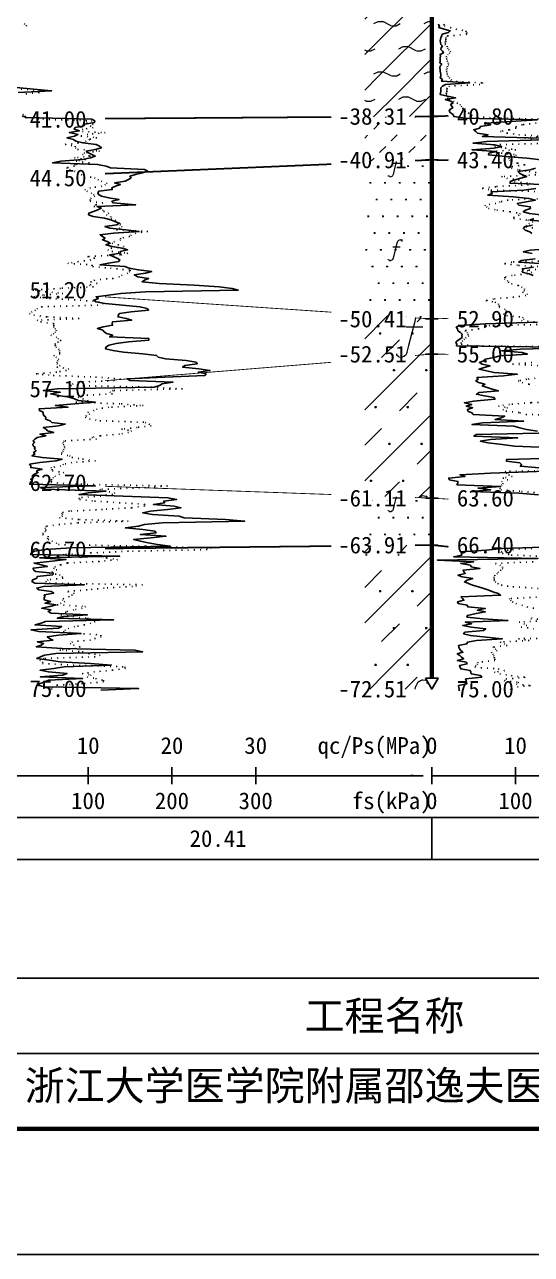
# Model space of a CAD drawing. Extents: x -37 to 3540, y -1485 to 297.
# Drawn here: x 2785.5 to 2846, y -594 to -447.1 of the extents above; entities that cross this region are included whole.
import ezdxf
from ezdxf.enums import TextEntityAlignment as Align

# ---------------------------------------------------------------- set-up
doc = ezdxf.new("R2010")
doc.units = 0
doc.linetypes.add('DOT', pattern=[6.35, 0, -6.35])
doc.layers.get('0').update_dxf_attribs({"linetype": 'CONTINUOUS'})
for name, color, linetype in [('CURVE', 200, 'CONTINUOUS'), ('FRAME', 7, 'CONTINUOUS'), ('HOLE', 41, 'CONTINUOUS'), ('RULER', 7, 'CONTINUOUS'), ('STRATUM', 241, 'CONTINUOUS')]:
    doc.layers.add(name, color=color, linetype=linetype)
doc.layers.add('HATCH', color=7, linetype='CONTINUOUS', lineweight=13)
doc.styles.add('ST', font='')
doc.styles.get('ST').set_extended_font_data('SimSun')
pattern_1 = [(82.875, (2698.9702, -595.206), (0.000369, 10.0001764), [0.0893, -80.5337]), (143.13, (2699.0712, -595.2818), (-29.999964, 20.000054), [0.12627, -49.87373]), (172.875, (2699.2484, -595.304), (-70.000246, 9.99966), [0.17857, -80.44443]), (206.565, (2699.427, -595.2147), (-9.9997, -9.99969), [0.19954, -22.16046]), (243.435, (2699.516, -595.0363), (9e-06, -9.9997), [0.19954, -22.16146]), (255.964, (2699.6054, -594.679), (-0.0002, -9.9995), [0.36813, -40.86287]), (255.964, (2699.9155, -593.439), (-0.0002, -9.9995), [1.2784, -39.9526]), (255.964, (2699.984, -593.165), (-0.0002, -9.9995), [0.28235, -40.94865]), (216.87, (2700.1742, -592.9108), (-9.999982, -10.000018), [0.12627, -49.87373]), (243.435, (2700.073, -592.9865), (9e-06, -9.9997), [0.19954, -22.16146]), (206.565, (2700.3527, -592.8215), (-9.9997, -9.99969), [0.19954, -22.16046]), (172.875, (2700.5298, -592.8437), (-70.000246, 9.99966), [0.17857, -80.44443]), (143.13, (2700.6309, -592.9194), (-29.999964, 20.000054), [0.12627, -49.87373]), (82.875, (2700.6198, -593.008), (0.000369, 10.0001764), [0.0893, -80.5337]), (0, (2699.475, -593.66), (0, 10), [0.89286, -9.10714]), (0, (2699.8298, -594), (1, 2), [0, -1.75]), (0, (2699.8048, -593.975), (1, 2), [0, -1.75]), (0, (2699.8048, -594), (1, 2), [0, -1.75]), (0, (2699.7798, -594), (1, 2), [0, -1.75]), (0, (2699.8048, -594.025), (1, 2), [0, -1.75])]
pattern_2 = [(45, (2699.805, -594), (-4.24264, 4.24264), [10, 0]), (45, (2700.866, -597.182), (-2.12132, 6.36396), [3, -3])]
pattern_3 = [(82.875, (2697.9687, -596.6533), (0.000812, 22.00039), [0.1964, -177.1742]), (143.13, (2698.191, -596.82), (-65.99992, 44.00012), [0.2778, -109.7222]), (172.875, (2698.5807, -596.8687), (-154.00054, 21.999253), [0.3929, -176.9777]), (206.565, (2698.973, -596.672), (-21.99935, -21.9993), [0.439, -48.753]), (243.435, (2699.17, -596.28), (2e-05, -21.99933), [0.439, -48.7552]), (255.964, (2699.366, -595.494), (-0.00044, -21.9989), [0.8099, -89.8983]), (255.964, (2700.048, -592.7656), (-0.00044, -21.9989), [2.8124, -87.8958]), (255.964, (2700.199, -592.163), (-0.00044, -21.9989), [0.6212, -90.087]), (216.87, (2700.6174, -591.6037), (-21.99996, -22.00004), [0.2778, -109.7222]), (243.435, (2700.395, -591.77), (2e-05, -21.99933), [0.439, -48.7552]), (206.565, (2701.01, -591.407), (-21.99935, -21.9993), [0.439, -48.753]), (172.875, (2701.4, -591.456), (-154.00054, 21.999253), [0.3929, -176.9777]), (143.13, (2701.622, -591.6228), (-65.99992, 44.00012), [0.2778, -109.7222]), (82.875, (2701.5978, -591.8177), (0.000812, 22.00039), [0.1964, -177.1742]), (0, (2699.08, -593.252), (0, 22), [1.9643, -20.0357]), (0, (2699.86, -594), (2.2, 4.4), [0, -3.85]), (0, (2699.805, -593.945), (2.2, 4.4), [0, -3.85]), (0, (2699.805, -594), (2.2, 4.4), [0, -3.85]), (0, (2699.75, -594), (2.2, 4.4), [0, -3.85]), (0, (2699.805, -594.055), (2.2, 4.4), [0, -3.85])]

# ---------------------------------------------------------------- blocks, each defined once
blk = doc.blocks.new('图签_A3长')
for p, q in [((0, 18), (-380, 18)), ((-320, 9), (0, 9)), ((-380, 0), (0, 0))]:
    blk.add_line(p, q)
at = {"style": 'ST'}
blk.add_text('工程名称', height=3.5, dxfattribs=at).set_placement((-271.3, 13.5), align=Align.MIDDLE_CENTER)
for tag, p in [('01＿单位名称', (-349.98, 8.36)), ('02＿工程名称', (-271.3, 5.16)), ('04＿工程编号', (-176.51, 4.65)), ('05＿日期', (-35.59, 4.65)), ('06＿图号', (-11.16, 4.91))]:
    blk.add_attdef(tag, text='', height=3.5, dxfattribs=at).set_placement(p, align=Align.MIDDLE_CENTER)
at = {"style": 'ST', "width": 0.85}
blk.add_attdef('03＿图件名称', text='', height=3, dxfattribs=at).set_placement((-205.49, 5.05), align=Align.MIDDLE_CENTER)
blk = doc.blocks.new('Arrow')
for points in [[(-3.984779, 0.348623), (0, 0), (-3.189535, 0)], [(-3.189535, 0), (0, 0), (-3.984779, -0.348623)]]:
    blk.add_solid(points)

msp = doc.modelspace()

# ---------------------------------------------------------------- hatches: boundary and pattern name
at = {"layer": 'HATCH'}
h = msp.add_hatch(dxfattribs=at)
h.set_pattern_fill('YNNT', color=251, style=0)
h.set_pattern_definition([(45, (2699.8048, -594), (-2.12132, 2.12132), [10, 0]), (26.565, (2700.879, -594.2536), (5.999823, 5.999812), [0.567, -12.849]), (0, (2700.312, -594.2536), (0, 6), [0.567, -5.433]), (26.565, (2698.2235, -594), (5.999823, 5.999812), [0.567, -12.849]), (0, (2698.7307, -593.7464), (0, 6), [0.567, -5.433]), (153.435, (2700.312, -594.2536), (-5.999818, -5e-06), [1.134, -12.2826]), (26.565, (2703.879, -591.2536), (5.999823, 5.999812), [0.567, -12.849]), (0, (2703.312, -591.2536), (0, 6), [0.567, -5.433]), (26.565, (2701.2235, -591), (5.999823, 5.999812), [0.567, -12.849]), (0, (2701.7307, -590.7464), (0, 6), [0.567, -5.433]), (153.435, (2703.312, -591.2536), (-5.999818, -5e-06), [1.134, -12.2826])])
h.paths.add_polyline_path([(2834.14, -443.47), (2826.14, -443.28), (2826.14, -458.13), (2834.14, -458.07)])
h.paths.add_polyline_path([(2822.07, -459.56), (2831.63, -459.56), (2831.63, -456.63), (2822.07, -456.63)], flags=9)
h.paths.add_polyline_path([(2822.07, -444.96), (2831.63, -444.96), (2831.63, -442.03), (2822.07, -442.03)], flags=9)
h = msp.add_hatch(dxfattribs=at)
h.set_pattern_fill('NZFT', color=52, style=0)
h.set_pattern_definition([(45, (2699.805, -594), (-6e-07, 6.99998), [0.9473, -8.9522]), (45, (2701.205, -592.6), (-6e-07, 6.99998), [0.9869, -8.9126]), (45, (2702.605, -591.2), (-6e-07, 6.99998), [1.06018, -8.83931]), (45, (2704.005, -589.8), (-6e-07, 6.99998), [0.94918, -8.95032]), (45, (2705.405, -588.4), (-6e-07, 6.99998), [1.0365, -8.863]), (45, (2703.305, -594), (-6e-07, 6.99998), [1.01335, -8.88615]), (45, (2704.705, -592.6), (-6e-07, 6.99998), [1.07896, -12.12037]), (45, (2706.105, -591.2), (-6e-07, 6.99998), [0.99882, -8.90067]), (45, (2700.505, -589.8), (-4e-07, 6.99998), [1.05533, -8.84416]), (45, (2701.905, -588.4), (-4e-07, 6.99998), [1.0365, -8.863])])
h.paths.add_polyline_path([(2834.14, -458.07), (2826.14, -458.13), (2826.14, -463.61), (2834.14, -463.27)])
h.paths.add_polyline_path([(2822.07, -464.76), (2831.63, -464.76), (2831.63, -461.83), (2822.07, -461.83)], flags=9)
h.paths.add_polyline_path([(2822.07, -459.56), (2831.63, -459.56), (2831.63, -456.63), (2822.07, -456.63)], flags=9)
h = msp.add_hatch(dxfattribs=at)
h.set_pattern_fill('FS', color=142, style=0)
h.set_pattern_definition(pattern_1)
h.paths.add_polyline_path([(2834.14, -463.27), (2826.14, -463.61), (2826.14, -481.73), (2834.14, -482.27)])
h.paths.add_polyline_path([(2822.07, -483.76), (2831.63, -483.76), (2831.63, -480.83), (2822.07, -480.83)], flags=9)
h.paths.add_polyline_path([(2822.07, -464.76), (2831.63, -464.76), (2831.63, -461.83), (2822.07, -461.83)], flags=9)
h = msp.add_hatch(dxfattribs=at)
h.set_pattern_fill('FZNT', color=32, style=0)
h.set_pattern_definition(pattern_2)
h.paths.add_polyline_path([(2834.14, -482.27), (2826.14, -481.73), (2826.14, -487.12), (2834.14, -486.47)])
h.paths.add_polyline_path([(2822.07, -487.96), (2831.62, -487.96), (2831.62, -485.04), (2822.07, -485.04)], flags=9)
h.paths.add_polyline_path([(2822.07, -483.76), (2831.63, -483.76), (2831.63, -480.83), (2822.07, -480.83)], flags=9)
h = msp.add_hatch(dxfattribs=at)
h.set_pattern_fill('FS', color=32, scale=2.2, style=0)
h.set_pattern_definition(pattern_3)
h.paths.add_polyline_path([(2834.14, -482.27), (2826.14, -481.73), (2826.14, -487.12), (2834.14, -486.47)])
h.paths.add_polyline_path([(2822.07, -487.96), (2831.62, -487.96), (2831.62, -485.04), (2822.07, -485.04)], flags=9)
h.paths.add_polyline_path([(2822.07, -483.76), (2831.63, -483.76), (2831.63, -480.83), (2822.07, -480.83)], flags=9)
h = msp.add_hatch(dxfattribs=at)
h.set_pattern_fill('FZNT', color=32, style=0)
h.set_pattern_definition(pattern_2)
h.paths.add_polyline_path([(2834.14, -486.47), (2826.14, -487.12), (2826.14, -503.38), (2834.14, -503.67)])
h.paths.add_polyline_path([(2822.07, -505.16), (2831.63, -505.16), (2831.63, -502.23), (2822.07, -502.23)], flags=9)
h.paths.add_polyline_path([(2822.07, -487.96), (2831.62, -487.96), (2831.62, -485.04), (2822.07, -485.04)], flags=9)
h = msp.add_hatch(dxfattribs=at)
h.set_pattern_fill('FS', color=32, scale=2.2, style=0)
h.set_pattern_definition(pattern_3)
h.paths.add_polyline_path([(2834.14, -486.47), (2826.14, -487.12), (2826.14, -503.38), (2834.14, -503.67)])
h.paths.add_polyline_path([(2822.07, -505.16), (2831.63, -505.16), (2831.63, -502.23), (2822.07, -502.23)], flags=9)
h.paths.add_polyline_path([(2822.07, -487.96), (2831.62, -487.96), (2831.62, -485.04), (2822.07, -485.04)], flags=9)
h = msp.add_hatch(dxfattribs=at)
h.set_pattern_fill('FS', color=142, style=0)
h.set_pattern_definition(pattern_1)
h.paths.add_polyline_path([(2834.14, -503.67), (2826.14, -503.38), (2826.14, -509.36), (2834.14, -509.27)])
h.paths.add_polyline_path([(2822.07, -510.76), (2831.63, -510.76), (2831.63, -507.83), (2822.07, -507.83)], flags=9)
h.paths.add_polyline_path([(2822.07, -505.16), (2831.63, -505.16), (2831.63, -502.23), (2822.07, -502.23)], flags=9)
h = msp.add_hatch(dxfattribs=at)
h.set_pattern_fill('FZNT', color=32, style=0)
h.set_pattern_definition(pattern_2)
h.paths.add_polyline_path([(2834.14, -509.27), (2826.14, -509.36), (2826.14, -526.47), (2834.14, -526.47), (2833.39, -525.17), (2834.14, -525.17)])
h.paths.add_polyline_path([(2822.07, -527.96), (2831.62, -527.96), (2831.62, -525.04), (2822.07, -525.04)], flags=9)
h.paths.add_polyline_path([(2822.07, -510.76), (2831.63, -510.76), (2831.63, -507.83), (2822.07, -507.83)], flags=9)
h = msp.add_hatch(dxfattribs=at)
h.set_pattern_fill('FS', color=32, scale=2.2, style=0)
h.set_pattern_definition(pattern_3)
h.paths.add_polyline_path([(2834.14, -509.27), (2826.14, -509.36), (2826.14, -526.47), (2834.14, -526.47), (2833.39, -525.17), (2834.14, -525.17)])
h.paths.add_polyline_path([(2822.07, -527.96), (2831.62, -527.96), (2831.62, -525.04), (2822.07, -525.04)], flags=9)
h.paths.add_polyline_path([(2822.07, -510.76), (2831.63, -510.76), (2831.63, -507.83), (2822.07, -507.83)], flags=9)

# ---------------------------------------------------------------- linework, layer by layer
at = {"layer": 'CURVE', "color": 100, "linetype": 'DOT', "ltscale": 0.1}
for points in [[(2785.48, -447.02), (2785.78, -447.22), (2785.42, -447.42)], [(2835.59, -447.07), (2835.66, -447.27), (2836.35, -447.47), (2837.02, -447.67), (2838.22, -447.87), (2838.33, -448.07), (2838.32, -448.27), (2836.02, -448.47), (2835.83, -448.67), (2835.82, -448.87), (2835.81, -449.07), (2835.78, -449.27), (2835.7, -449.47), (2835.97, -449.67), (2836.01, -449.87), (2836.13, -450.07), (2836.39, -450.27), (2836.29, -450.47), (2836.12, -450.67), (2835.88, -450.87), (2835.9, -451.07), (2835.98, -451.27), (2835.94, -451.47), (2836.12, -451.67), (2836.16, -451.87), (2836.03, -452.07), (2835.97, -452.27), (2835.91, -452.47), (2835.9, -452.67), (2835.97, -452.87), (2835.96, -453.07), (2836.07, -453.27), (2836.22, -453.47), (2836.52, -453.67), (2836.33, -453.87), (2840.29, -454.07), (2839.9, -454.27), (2836.26, -454.47), (2835.97, -454.67), (2835.95, -454.87), (2835.94, -455.07), (2835.91, -455.27), (2835.85, -455.47), (2836.1, -455.67), (2836.02, -455.87), (2836.19, -456.07), (2836.73, -456.27), (2837.15, -456.47), (2837.49, -456.67), (2837.67, -456.87), (2837.84, -457.07), (2837.9, -457.27), (2838.13, -457.47), (2838.5, -457.67), (2838.92, -457.87), (2838.83, -458.07), (2841.63, -458.27), (2850.39, -458.47)], [(2785.1, -454.82), (2788.02, -455.02), (2787.25, -455.22), (2785.21, -455.42)], [(2785.31, -457.82), (2785.56, -458.02), (2785.65, -458.22), (2787.7, -458.42), (2793.56, -458.62), (2792.91, -458.82), (2793.73, -459.02), (2793.37, -459.22), (2793.72, -459.42), (2792.48, -459.62), (2791.69, -459.82), (2795.16, -460.02), (2793.09, -460.22), (2792.25, -460.42), (2794.15, -460.62), (2793.28, -460.82), (2792.87, -461.02), (2792.68, -461.22), (2790.36, -461.42), (2791.56, -461.62), (2791.6, -461.82), (2791.86, -462.02), (2794.48, -462.22), (2792.74, -462.42), (2792.43, -462.62), (2793.39, -462.82), (2791.48, -463.02), (2792.82, -463.22), (2791.68, -463.42), (2793.26, -463.62), (2791.58, -463.82), (2791.48, -464.02), (2790.55, -464.22), (2790.88, -464.42), (2791.47, -464.62), (2791.8, -464.82), (2792.3, -465.02), (2792.64, -465.22), (2793.88, -465.42), (2794.27, -465.62), (2794.66, -465.82), (2795.38, -466.02), (2795.19, -466.22), (2794.76, -466.42), (2793.41, -466.62), (2792.73, -466.82), (2792.94, -467.02), (2793.46, -467.22), (2793.76, -467.42), (2793.92, -467.62), (2793.49, -467.82), (2793.35, -468.02), (2793.34, -468.22), (2794.87, -468.42), (2794.04, -468.62), (2793.81, -468.82), (2794.6, -469.02), (2794.84, -469.22), (2794.96, -469.42), (2795.58, -469.62), (2795.3, -469.82), (2795.8, -470.02), (2795.85, -470.22), (2796.41, -470.42), (2796.26, -470.62), (2796.95, -470.82), (2796.88, -471.02), (2797.16, -471.22), (2796.95, -471.42), (2796.52, -471.62), (2800.24, -471.82), (2798.81, -472.02), (2798.26, -472.22), (2798.08, -472.42), (2797, -472.62), (2796.98, -472.82), (2796.25, -473.02), (2795.97, -473.22), (2796.69, -473.42), (2797.42, -473.62), (2795.91, -473.82), (2795.46, -474.02), (2795.95, -474.22), (2797.85, -474.42), (2796.96, -474.62), (2793.05, -474.82), (2793.93, -475.02), (2793.43, -475.22), (2791.95, -475.42), (2790.69, -475.62), (2793.54, -475.82), (2793.65, -476.02), (2795.77, -476.22), (2798.14, -476.42), (2798.11, -476.62), (2797.87, -476.82), (2797.18, -477.02), (2796.87, -477.22), (2796.1, -477.42), (2793.9, -477.62), (2793.41, -477.82), (2794.21, -478.02), (2793.27, -478.22), (2793.75, -478.42), (2789.82, -478.62), (2786.54, -478.82), (2788.03, -479.02), (2790.11, -479.22), (2787.75, -479.42), (2786.65, -479.62), (2788.52, -479.82), (2792.16, -480.02), (2794.37, -480.22), (2794.92, -480.42), (2794.28, -480.62), (2787.58, -480.82), (2787.08, -481.02), (2786.85, -481.22), (2786.42, -481.42), (2786.11, -481.62), (2786.62, -481.82), (2788.26, -482.02), (2792.05, -482.22), (2787.01, -482.42), (2787.44, -482.62), (2788.99, -482.82), (2789.03, -483.02), (2788.98, -483.22), (2789.13, -483.42), (2789.33, -483.62), (2789.22, -483.82), (2789.03, -484.02), (2788.66, -484.22), (2789.3, -484.42), (2789.5, -484.62), (2789.88, -484.82), (2789.56, -485.02), (2789.17, -485.22), (2789.17, -485.42), (2789.25, -485.62), (2789.59, -485.82), (2789.68, -486.02), (2789.68, -486.22), (2789.76, -486.42), (2789.01, -486.62), (2789.24, -486.82), (2789.6, -487.02), (2789.49, -487.22), (2789.4, -487.42), (2789.37, -487.62), (2789.79, -487.82), (2789.38, -488.02), (2790.81, -488.22), (2790.52, -488.42), (2789.37, -488.62), (2786.9, -488.82), (2788.95, -489.02), (2794, -489.22), (2796.99, -489.42), (2796.24, -489.62), (2791.95, -489.82), (2791.34, -490.02), (2791.02, -490.22), (2800.64, -490.42), (2804.37, -490.62), (2796.12, -490.82), (2795.7, -491.02), (2796.01, -491.22), (2792.48, -491.42), (2791.91, -491.62), (2792.45, -491.82), (2793.14, -492.02), (2791.66, -492.22), (2797.07, -492.42), (2799.69, -492.62), (2795.59, -492.82), (2794.2, -493.02), (2793.85, -493.22), (2793.06, -493.42), (2793.33, -493.62), (2792.92, -493.82), (2792.77, -494.02), (2793.26, -494.22), (2794.52, -494.42), (2799.93, -494.62), (2800.38, -494.82), (2800.66, -495.02), (2798.97, -495.22), (2797.1, -495.42), (2798.31, -495.62), (2797.95, -495.82), (2796.87, -496.02), (2794.57, -496.22), (2793.54, -496.42), (2794.13, -496.62), (2790.26, -496.82), (2790.11, -497.02), (2790.15, -497.22), (2790.3, -497.42), (2790.32, -497.62), (2790.22, -497.82), (2790.13, -498.02), (2790.01, -498.22), (2789.89, -498.42), (2790.9, -498.62), (2791.18, -498.82), (2792.45, -499.02), (2794.01, -499.22), (2791.18, -499.42), (2790.17, -499.62), (2789.86, -499.82), (2788.69, -500.02), (2788.82, -500.22), (2788.85, -500.42), (2790.22, -500.62), (2789.71, -500.82), (2789.22, -501.02), (2788.98, -501.22), (2788.74, -501.42), (2788.75, -501.62), (2788.66, -501.82), (2792.25, -502.02), (2802.58, -502.22), (2799.99, -502.42), (2794.52, -502.62), (2794.88, -502.82), (2796.32, -503.02), (2796.06, -503.22), (2794.64, -503.42), (2792.02, -503.62), (2792.09, -503.82), (2793.89, -504.02), (2796.83, -504.22), (2799.9, -504.42), (2799.86, -504.62), (2798.3, -504.82), (2794.83, -505.02), (2790.88, -505.22), (2789.99, -505.42), (2790.03, -505.62), (2790.06, -505.82), (2789.69, -506.02), (2792.07, -506.22), (2797.9, -506.42), (2791.85, -506.62), (2789.72, -506.82), (2788.16, -507.02), (2787.96, -507.22), (2788.08, -507.42), (2788.04, -507.62), (2787.76, -507.82), (2787.68, -508.02), (2788.36, -508.22), (2788.28, -508.42), (2788.35, -508.62), (2788.78, -508.82), (2789.29, -509.02), (2789.57, -509.22), (2799.97, -509.42), (2807.78, -509.62), (2807.32, -509.82), (2797.93, -510.02), (2793.45, -510.22), (2790.11, -510.42), (2794.53, -510.62), (2795.32, -510.82), (2796.63, -511.02), (2794.43, -511.22), (2790.64, -511.42), (2789.85, -511.62), (2789.22, -511.82), (2788.99, -512.02), (2789.39, -512.22), (2788.85, -512.42), (2788.46, -512.62), (2789.71, -512.82), (2789.99, -513.02), (2790.13, -513.22), (2788.34, -513.42), (2788.04, -513.62), (2788.49, -513.82), (2799.62, -514.02), (2798.42, -514.22), (2795.04, -514.42), (2792.99, -514.62), (2790.7, -514.82), (2791.46, -515.02), (2791.23, -515.22), (2790.87, -515.42), (2790.2, -515.62), (2790.06, -515.82), (2790.35, -516.02), (2789.91, -516.22), (2789.42, -516.42), (2792.79, -516.62), (2792.41, -516.82), (2791.41, -517.02), (2790.47, -517.22), (2790.49, -517.42), (2789.87, -517.62), (2791.31, -517.82), (2793.03, -518.02), (2793.68, -518.22), (2793.94, -518.42), (2793.45, -518.62), (2792.67, -518.82), (2791.53, -519.02), (2790.82, -519.22), (2790.43, -519.42), (2790.15, -519.62), (2791.84, -519.82), (2794.62, -520.02), (2794.67, -520.22), (2793.98, -520.42), (2793.41, -520.62), (2791.23, -520.82), (2790.97, -521.02), (2791.35, -521.22), (2792.15, -521.42), (2791.61, -521.62), (2789.74, -521.82), (2792.41, -522.02), (2793.16, -522.22), (2794.55, -522.42), (2793.94, -522.62), (2787.88, -522.82), (2787.34, -523.02), (2787.69, -523.22), (2787.66, -523.42), (2791.32, -523.62), (2797.5, -523.82), (2797.58, -524.02), (2796.05, -524.22), (2793.88, -524.42), (2792.42, -524.62), (2793.48, -524.82), (2792.99, -525.02), (2794.01, -525.22), (2794.94, -525.42), (2794.95, -525.62), (2792.44, -525.82), (2789.42, -526.02), (2788.84, -526.22), (2788.75, -526.42), (2788.75, -526.62)], [(2846.62, -458.87), (2844.96, -459.07), (2844.2, -459.27), (2844.2, -459.47), (2843.37, -459.67), (2842.35, -459.87), (2843.14, -460.07), (2844.53, -460.27), (2847.45, -460.47), (2845.24, -460.67), (2846.74, -460.87)], [(2848.26, -461.27), (2841.56, -461.47), (2841.67, -461.67), (2842.91, -461.87), (2844.17, -462.07), (2841.08, -462.27), (2842.43, -462.47), (2844.23, -462.67), (2844.08, -462.87), (2843.35, -463.07), (2843.45, -463.27), (2843.56, -463.47), (2844.39, -463.67), (2845.29, -463.87), (2843.59, -464.07), (2843.65, -464.27), (2844.59, -464.47), (2845.76, -464.67), (2847.26, -464.87)], [(2846.55, -465.07), (2842.48, -465.27), (2843.1, -465.47), (2844.56, -465.67), (2844.01, -465.87), (2845.89, -466.07), (2845.66, -466.27), (2841.78, -466.47), (2840.15, -466.67), (2841.21, -466.87), (2847.22, -467.07)], [(2847.51, -467.87), (2843.26, -468.07), (2842.32, -468.27), (2841.81, -468.47), (2840.48, -468.67), (2840.67, -468.87), (2840.9, -469.07), (2841.91, -469.27), (2843.5, -469.47), (2844.71, -469.67), (2844.57, -469.87), (2843.93, -470.07), (2843.92, -470.27), (2845.6, -470.47), (2846.2, -470.67), (2845.81, -470.87), (2845.47, -471.07), (2845.38, -471.27), (2846.59, -471.47)], [(2850.58, -475.27), (2843.7, -475.47), (2842.82, -475.67), (2844.51, -475.87), (2847.93, -476.07)], [(2847.31, -476.27), (2845.54, -476.47), (2846.1, -476.67), (2845.58, -476.87), (2843.74, -477.07), (2842.88, -477.27), (2842.84, -477.47), (2843.15, -477.67), (2843.28, -477.87), (2843.65, -478.07), (2844.44, -478.27), (2844.86, -478.47), (2845.22, -478.67), (2845.2, -478.87), (2844.99, -479.07), (2845.56, -479.27), (2845.38, -479.47), (2843.91, -479.67), (2841.53, -479.87), (2840.61, -480.07), (2841.69, -480.27), (2842.09, -480.47), (2842.17, -480.67), (2842.19, -480.87), (2842.81, -481.07), (2843.08, -481.27), (2843, -481.47), (2842.7, -481.67), (2843.08, -481.87), (2844.97, -482.07), (2845.18, -482.27), (2844.84, -482.47), (2846.88, -482.67)], [(2849.66, -482.87), (2841.07, -483.07), (2840.51, -483.27), (2839.73, -483.47), (2838.1, -483.67), (2838.38, -483.87), (2838.44, -484.07), (2838.58, -484.27), (2838.24, -484.47), (2838.04, -484.67), (2837.85, -484.87), (2837.63, -485.07), (2837.66, -485.27), (2838.76, -485.47), (2854.28, -485.67)], [(2846.09, -487.47), (2843.79, -487.67), (2847.12, -487.87)], [(2847.23, -489.27), (2845.49, -489.47), (2844.46, -489.67), (2844.93, -489.87), (2845.76, -490.07), (2846.5, -490.27)], [(2851.29, -492.07), (2846, -492.27), (2843.44, -492.47), (2842.1, -492.67), (2843.19, -492.87), (2842.63, -493.07), (2843, -493.27), (2844.65, -493.47), (2845.38, -493.67), (2852.89, -493.87)], [(2860.43, -500.27), (2842.91, -500.47), (2843.08, -500.67), (2843.32, -500.87), (2843.76, -501.07), (2842.64, -501.27), (2843.24, -501.47), (2842.49, -501.67), (2842.67, -501.87), (2842.53, -502.07), (2842.33, -502.27), (2842.28, -502.47), (2842.37, -502.67), (2844.84, -502.87), (2847.22, -503.07)], [(2846.1, -509.67), (2843.26, -509.87), (2842.43, -510.07), (2842.56, -510.27), (2843.64, -510.47), (2848.68, -510.67)], [(2846.23, -511.27), (2841.75, -511.47), (2842.26, -511.67), (2842.59, -511.87), (2842.62, -512.07), (2842.41, -512.27), (2842.09, -512.47), (2841.99, -512.67), (2841.69, -512.87), (2841.61, -513.07), (2841.58, -513.27), (2841.59, -513.47), (2841.71, -513.67), (2842, -513.87), (2842.43, -514.07), (2843.83, -514.27), (2847.13, -514.47)], [(2847.39, -515.47), (2843.42, -515.67), (2843.55, -515.87), (2843.76, -516.07), (2844.18, -516.27), (2844.9, -516.47), (2845.5, -516.67), (2846.62, -516.87)], [(2846.14, -517.87), (2845.97, -518.07), (2848.15, -518.27), (2844.57, -518.47), (2845.13, -518.67), (2845.49, -518.87), (2844.81, -519.07), (2846.28, -519.27)], [(2853.33, -520.27), (2844.5, -520.47), (2845.76, -520.67), (2842.32, -520.87), (2842.79, -521.07), (2843.13, -521.27), (2841.42, -521.47), (2841.71, -521.67), (2841.97, -521.87), (2841.27, -522.07), (2841.43, -522.27), (2841.53, -522.47), (2841.6, -522.67), (2841.66, -522.87), (2841.69, -523.07), (2839.69, -523.27), (2839.61, -523.47), (2839.43, -523.67), (2839.28, -523.87), (2842.08, -524.07), (2842.83, -524.27), (2841.62, -524.47), (2842.25, -524.67), (2843.64, -524.87), (2845.31, -525.07), (2843.06, -525.27), (2842.79, -525.47), (2844.54, -525.67), (2844.25, -525.87), (2845.93, -526.07), (2843.73, -526.27), (2843.58, -526.47), (2843.47, -526.67)]]:
    msp.add_lwpolyline(points, dxfattribs=at)
at = {"layer": 'CURVE', "color": 30, "linetype": 'Continuous'}
for points in [[(2834.91, -447.07), (2835.05, -447.27), (2834.98, -447.47), (2835.63, -447.67), (2836.35, -447.87), (2836.15, -448.07), (2835.37, -448.27), (2835.34, -448.47), (2835.21, -448.67), (2835.19, -448.87), (2835.16, -449.07), (2835.19, -449.27), (2835.23, -449.47), (2835.42, -449.67), (2835.25, -449.87), (2835.23, -450.07), (2835.42, -450.27), (2835.56, -450.47), (2835.14, -450.67), (2835.17, -450.87), (2835.14, -451.07), (2835.14, -451.27), (2835.14, -451.47), (2835.12, -451.67), (2835.34, -451.87), (2835.13, -452.07), (2835.11, -452.27), (2835.13, -452.47), (2835.16, -452.67), (2835.17, -452.87), (2835.21, -453.07), (2835.23, -453.27), (2835.14, -453.47), (2835.42, -453.67), (2835.31, -453.87), (2838.65, -454.07), (2835.79, -454.27), (2835.41, -454.47), (2835.23, -454.67), (2835.22, -454.87), (2835.21, -455.07), (2835.19, -455.27), (2835.15, -455.47), (2836.04, -455.67), (2836.99, -455.87), (2835.75, -456.07), (2836.41, -456.27), (2836.68, -456.47), (2836.38, -456.67), (2836.53, -456.87), (2836.65, -457.07), (2836.28, -457.27), (2836.23, -457.47), (2836.39, -457.67), (2836.7, -457.87), (2836.76, -458.07), (2838.12, -458.27), (2846.76, -458.47), (2843.56, -458.67), (2840.67, -458.87), (2841.18, -459.07), (2839.96, -459.27), (2839.85, -459.47), (2839.15, -459.67), (2839.39, -459.87), (2839.59, -460.07), (2840.86, -460.27), (2840.18, -460.47), (2846.99, -460.67)], [(2784.58, -454.62), (2786.59, -454.82), (2788.75, -455.02), (2784.75, -455.22)], [(2785.22, -458.02), (2785.7, -458.22), (2793.54, -458.42), (2793.91, -458.62), (2793.86, -458.82), (2792.72, -459.02), (2792.59, -459.22), (2791.57, -459.42), (2791.46, -459.62), (2792.07, -459.82), (2790.87, -460.02), (2791.89, -460.22), (2791.48, -460.42), (2790.59, -460.62), (2791.36, -460.82), (2791.65, -461.02), (2792.49, -461.22), (2794.08, -461.42), (2794.47, -461.62), (2794.71, -461.82), (2793.96, -462.02), (2792.88, -462.22), (2793.14, -462.42), (2793.54, -462.62), (2793.96, -462.82), (2793.38, -463.02), (2792.44, -463.22), (2789.86, -463.42), (2788.86, -463.62), (2794.24, -463.82), (2795.25, -464.02), (2795.8, -464.22), (2799.84, -464.42), (2800.24, -464.62), (2799.59, -464.82), (2798.75, -465.02), (2798.1, -465.22), (2798.25, -465.42), (2797.95, -465.62), (2797.53, -465.82), (2796.28, -466.02), (2796.97, -466.22), (2796.37, -466.42), (2795.94, -466.62), (2796, -466.82), (2794.39, -467.02), (2794.26, -467.22), (2794.35, -467.42), (2794.71, -467.62), (2795.58, -467.82), (2796.8, -468.02), (2795.96, -468.22), (2796.1, -468.42), (2798.8, -468.62), (2794.18, -468.82), (2794.68, -469.02), (2794.26, -469.22), (2793.76, -469.42), (2793.19, -469.62), (2793.16, -469.82), (2793.72, -470.02), (2795.07, -470.22), (2795.81, -470.42), (2796.29, -470.62), (2796.83, -470.82), (2796.53, -471.02), (2795.12, -471.22), (2795.72, -471.42), (2797.6, -471.62), (2799.2, -471.82), (2796.14, -472.02), (2794.54, -472.22), (2794.81, -472.42), (2795.13, -472.62), (2794.82, -472.82), (2795.38, -473.02), (2795.76, -473.22), (2795.24, -473.42), (2795.99, -473.62), (2797.16, -473.82), (2797.83, -474.02), (2796.92, -474.22), (2796.97, -474.42), (2795.67, -474.62), (2796.11, -474.82), (2796.54, -475.02), (2796.91, -475.22), (2796.77, -475.42), (2795.54, -475.62), (2794.52, -475.82), (2797.51, -476.02), (2798.03, -476.22), (2799.11, -476.42), (2800.7, -476.62), (2799.96, -476.82), (2798.62, -477.02), (2799.06, -477.22), (2800.34, -477.42), (2799.84, -477.62), (2799.55, -477.82), (2801.59, -478.02), (2805.78, -478.22), (2808.74, -478.42), (2810.3, -478.62), (2811.04, -478.82), (2799.98, -479.02), (2797.01, -479.22), (2795.55, -479.42), (2794.06, -479.62), (2794.34, -479.82), (2793.79, -480.02), (2794.04, -480.22), (2795.16, -480.42), (2797.23, -480.62), (2799.29, -480.82), (2800.15, -481.02), (2800.33, -481.22), (2798.26, -481.42), (2796.84, -481.62), (2796.72, -481.82), (2796.7, -482.02), (2797.65, -482.22), (2798.33, -482.42), (2796.02, -482.62), (2795.97, -482.82), (2796.04, -483.02), (2794.89, -483.22), (2794.23, -483.42), (2794.86, -483.62), (2795.04, -483.82), (2795.3, -484.02), (2796.05, -484.22), (2795.68, -484.42), (2800.37, -484.62), (2800.36, -484.82), (2797.93, -485.02), (2796.47, -485.22), (2795.64, -485.42), (2795.27, -485.62), (2795.17, -485.82), (2796.05, -486.02), (2797.32, -486.22), (2799.65, -486.42), (2801.29, -486.62), (2801.46, -486.82), (2802.36, -487.02), (2804.81, -487.22), (2806, -487.42), (2806.15, -487.62), (2804.64, -487.82), (2804.4, -488.02), (2806.34, -488.22), (2807.66, -488.42), (2806.28, -488.62), (2807.19, -488.82), (2807.03, -489.02), (2802.27, -489.22), (2797.76, -489.42), (2798.12, -489.62), (2803.24, -489.82), (2801.95, -490.02), (2801.65, -490.22), (2800.99, -490.42), (2789.43, -490.62), (2787.75, -490.82), (2789.79, -491.02), (2788.66, -491.22), (2789.59, -491.42), (2790.84, -491.62), (2791.5, -491.82), (2791.94, -492.02), (2793.98, -492.22), (2791.52, -492.42), (2789.19, -492.62), (2790.73, -492.82), (2787.26, -493.02), (2787.3, -493.22), (2787.73, -493.42), (2787.73, -493.62), (2787.84, -493.82), (2788.05, -494.02), (2788.03, -494.22), (2788.57, -494.42), (2788.79, -494.62), (2790.38, -494.82), (2789.56, -495.02), (2787.75, -495.22), (2788.1, -495.42), (2788.28, -495.62), (2789.01, -495.82), (2787.35, -496.02), (2788.07, -496.22), (2787.02, -496.42), (2786.77, -496.62), (2786.54, -496.82), (2786.73, -497.02), (2786.51, -497.22), (2786.55, -497.42), (2786.78, -497.62), (2786.7, -497.82), (2786.91, -498.02), (2786.6, -498.22), (2786.74, -498.42), (2786.41, -498.62), (2787.61, -498.82), (2790, -499.02), (2789.3, -499.22), (2787.34, -499.42), (2786.12, -499.62), (2786.27, -499.82), (2786.27, -500.02), (2787.61, -500.22), (2786.95, -500.42), (2787.11, -500.62), (2786.72, -500.82), (2786.44, -501.02), (2786.55, -501.22), (2786.26, -501.42), (2786.45, -501.62), (2786.21, -501.82), (2786.15, -502.02), (2793.96, -502.22), (2787.43, -502.42), (2787.91, -502.62), (2795.23, -502.82), (2793.14, -503.02), (2792.02, -503.22), (2797.31, -503.42), (2802.64, -503.62), (2803.67, -503.82), (2802.15, -504.02), (2802.25, -504.22), (2800.9, -504.42), (2803.37, -504.62), (2804.19, -504.82), (2802.59, -505.02), (2800.58, -505.22), (2799.64, -505.42), (2800.8, -505.62), (2803.97, -505.82), (2804.59, -506.02), (2809.52, -506.22), (2811.81, -506.42), (2801.98, -506.62), (2799.83, -506.82), (2799.11, -507.02), (2797.57, -507.22), (2799.64, -507.42), (2801.08, -507.62), (2801.22, -507.82), (2799.36, -508.02), (2802.41, -508.22), (2800.62, -508.42), (2798.54, -508.62), (2799.36, -508.82), (2800.3, -509.02), (2801.4, -509.22), (2802.92, -509.42), (2791.08, -509.62), (2788.04, -509.82), (2786.7, -510.02), (2786.37, -510.22), (2786.24, -510.42), (2796.88, -510.62), (2787.32, -510.82), (2790.49, -511.02), (2788.48, -511.22), (2786.67, -511.42), (2787.49, -511.62), (2788.26, -511.82), (2786.56, -512.02), (2786.59, -512.22), (2786.83, -512.42), (2788.94, -512.62), (2788.88, -512.82), (2787.03, -513.02), (2787, -513.22), (2786.5, -513.42), (2786.41, -513.62), (2786.76, -513.82), (2792.65, -514.02), (2787.8, -514.22), (2786.98, -514.42), (2787.21, -514.62), (2788.72, -514.82), (2789, -515.02), (2787.88, -515.22), (2787.95, -515.42), (2787.87, -515.62), (2787.88, -515.82), (2788.63, -516.02), (2787.98, -516.22), (2789.28, -516.42), (2788.56, -516.62), (2787.58, -516.82), (2788.68, -517.02), (2788.34, -517.22), (2788.7, -517.42), (2793.03, -517.62), (2790.16, -517.82), (2789.43, -518.02), (2796.16, -518.22), (2788.01, -518.42), (2787.51, -518.62), (2786.79, -518.82), (2789.96, -519.02), (2789.59, -519.22), (2786.3, -519.42), (2787.24, -519.62), (2792.28, -519.82), (2789.59, -520.02), (2788.24, -520.22), (2788.52, -520.42), (2788.9, -520.62), (2787.05, -520.82), (2787.79, -521.02), (2787.5, -521.22), (2786.92, -521.42), (2790.03, -521.62), (2798.7, -521.82), (2799.64, -522.02), (2789.24, -522.22), (2787.89, -522.42), (2787.44, -522.62), (2786.97, -522.82), (2788.45, -523.02), (2789.79, -523.22), (2793.41, -523.42), (2795.88, -523.62), (2790.26, -523.82), (2789, -524.02), (2787.37, -524.22), (2788.38, -524.42), (2790.61, -524.62), (2790.07, -524.82), (2787.42, -525.02), (2792.45, -525.22), (2788.4, -525.42), (2787.96, -525.62), (2787.4, -525.82), (2787.05, -526.02), (2787.94, -526.22), (2799.13, -526.42), (2794.62, -526.62)], [(2847.34, -460.87), (2840.72, -461.07), (2839.07, -461.27), (2841.67, -461.47), (2842.47, -461.67), (2841.59, -461.87), (2838.96, -462.07), (2841.89, -462.27), (2840.97, -462.47), (2840.93, -462.67), (2842.93, -462.87), (2845.51, -463.07), (2847.21, -463.27)], [(2846.52, -464.27), (2845.89, -464.47), (2844.42, -464.67), (2844.61, -464.87), (2844.99, -465.07), (2845.48, -465.27), (2844.76, -465.47), (2844.06, -465.67), (2843.52, -465.87), (2843.5, -466.07), (2848.24, -466.27)], [(2846.56, -466.67), (2845.12, -466.87), (2841.23, -467.07), (2841.36, -467.27), (2840.83, -467.47), (2843.89, -467.67), (2845.75, -467.87), (2846.51, -468.07), (2845.42, -468.27), (2844.34, -468.47), (2844.52, -468.67), (2845.9, -468.87), (2845.92, -469.07), (2845.33, -469.27), (2845.07, -469.47), (2845.82, -469.67), (2847.5, -469.87)], [(2846.15, -471.07), (2845.2, -471.27), (2845.08, -471.47), (2845.29, -471.67), (2845.84, -471.87), (2846.09, -472.07)], [(2846.31, -470.27), (2845.87, -470.47), (2848.1, -470.67)], [(2848.62, -473.87), (2845.89, -474.07), (2845.07, -474.27), (2846.12, -474.47)], [(2846.48, -475.07), (2844.82, -475.27), (2844.53, -475.47), (2847.7, -475.67)], [(2846.3, -476.07), (2844.97, -476.27), (2845.02, -476.47), (2844.94, -476.67), (2845.76, -476.87), (2846.26, -477.07)], [(2846.77, -482.67), (2840.57, -482.87), (2837.46, -483.07), (2837.06, -483.27), (2837.23, -483.47), (2837.26, -483.67), (2837.58, -483.87), (2837.76, -484.07), (2837.73, -484.27), (2837.77, -484.47), (2837.51, -484.67), (2837.18, -484.87), (2837.02, -485.07), (2837.13, -485.27), (2837.09, -485.47), (2851.84, -485.67), (2844.75, -485.87), (2842.49, -486.07), (2844.93, -486.27), (2845.57, -486.47), (2842.29, -486.67), (2841.55, -486.87), (2840.54, -487.07), (2840.3, -487.27), (2839.83, -487.47), (2840.14, -487.67), (2841.1, -487.87), (2840.39, -488.07), (2839.79, -488.27), (2840.68, -488.47), (2841.59, -488.67), (2844.35, -488.87), (2842.72, -489.07), (2839.53, -489.27), (2839.67, -489.47), (2839.4, -489.67), (2839.74, -489.87), (2840.48, -490.07), (2840.16, -490.27), (2840.74, -490.47), (2841.34, -490.67), (2842.09, -490.87), (2839.82, -491.07), (2839.47, -491.27), (2840.45, -491.47), (2841.59, -491.67), (2841.68, -491.87), (2839.14, -492.07), (2838.05, -492.27), (2838.91, -492.47), (2838.25, -492.67), (2839.01, -492.87), (2838.42, -493.07), (2838.45, -493.27), (2838.93, -493.47), (2839.1, -493.67), (2842.85, -493.87), (2842.44, -494.07), (2841.71, -494.27), (2845.12, -494.47), (2840.2, -494.67), (2838.94, -494.87), (2843.93, -495.07), (2844.65, -495.27), (2845.46, -495.47), (2846.75, -495.67)], [(2848.76, -495.87), (2839.43, -496.07), (2839.17, -496.27), (2844.4, -496.47), (2841.14, -496.67), (2839.94, -496.87), (2840.87, -497.07), (2842.53, -497.27), (2844.01, -497.47), (2848.93, -497.67)], [(2850.21, -498.87), (2843.07, -499.07), (2843.07, -499.27), (2844.66, -499.47), (2844.86, -499.67), (2844.72, -499.87), (2846.98, -500.07)], [(2847.78, -500.47), (2841.16, -500.67), (2837.52, -500.87), (2838.11, -501.07), (2836.16, -501.27), (2836.22, -501.47), (2837.26, -501.67), (2837.25, -501.87), (2837.14, -502.07), (2842.36, -502.27), (2839.67, -502.47), (2841.19, -502.67), (2838.87, -502.87), (2844.55, -503.07), (2846.88, -503.27)], [(2848.54, -509.47), (2842.57, -509.67), (2840.63, -509.87), (2837.66, -510.07), (2837.7, -510.27), (2837.73, -510.47), (2836.77, -510.67), (2846.81, -510.87), (2834.82, -511.07), (2839.16, -511.27), (2837.61, -511.47), (2838.76, -511.67), (2838.86, -511.87), (2839.9, -512.07), (2837.9, -512.27), (2837.98, -512.47), (2838.13, -512.67), (2837.27, -512.87), (2837.76, -513.07), (2839.03, -513.27), (2838.36, -513.47), (2838.05, -513.67), (2838.51, -513.87), (2839.01, -514.07), (2839.72, -514.27), (2840.37, -514.47), (2840.96, -514.67), (2841.44, -514.87), (2842.07, -515.07), (2842.35, -515.27), (2837.62, -515.47), (2837.81, -515.67), (2837.99, -515.87), (2837.22, -516.07), (2837.3, -516.27), (2838.38, -516.47), (2838.46, -516.67), (2840.53, -516.87), (2839.58, -517.07), (2840.55, -517.27), (2839.46, -517.47), (2838.4, -517.67), (2838.34, -517.87), (2840.27, -518.07), (2843.24, -518.27), (2838.15, -518.47), (2838.89, -518.67), (2837.84, -518.87), (2838.85, -519.07), (2840.59, -519.27), (2840.32, -519.47), (2838.1, -519.67), (2837.94, -519.87), (2838.77, -520.07), (2840.63, -520.27), (2842.55, -520.47), (2839.49, -520.67), (2838.41, -520.87), (2838.33, -521.07), (2837.34, -521.27), (2837.39, -521.47), (2837.47, -521.67), (2837.62, -521.87), (2837.86, -522.07), (2837.18, -522.27), (2837.51, -522.47), (2837.71, -522.67), (2837.96, -522.87), (2837.19, -523.07), (2838.25, -523.27), (2838.36, -523.47), (2837.44, -523.67), (2837.54, -523.87), (2837.6, -524.07), (2838.71, -524.27), (2838.79, -524.47), (2838.85, -524.67), (2839.97, -524.87), (2840.1, -525.07), (2838.18, -525.27), (2838.23, -525.47), (2838.29, -525.67), (2838.32, -525.87), (2837.34, -526.07), (2837.36, -526.27), (2837.4, -526.47), (2837.43, -526.67)]]:
    msp.add_lwpolyline(points, dxfattribs=at)
at = {"layer": 'FRAME', "color": 245, "linetype": 'Continuous'}
msp.add_line((3291.23, -594), (2629.8, -594), dxfattribs=at)
msp.add_lwpolyline([(2699.8, -594), (3119.8, -594), (3119.8, -297), (2699.8, -297)], close=True, dxfattribs=at)
at = {"layer": 'FRAME', "linetype": 'Continuous', "const_width": 0.5}
msp.add_lwpolyline([(2719.8, -579), (3099.8, -579), (3099.8, -312), (2719.8, -312)], close=True, dxfattribs=at)
at = {"layer": 'HOLE', "linetype": 'Continuous', "const_width": 0.5}
msp.add_lwpolyline([(2834.14, -376.47), (2834.14, -525.17)], dxfattribs=at)
at = {"layer": 'HOLE', "linetype": 'Continuous'}
for points in [[(2833.39, -458.07), (2834.89, -458.07)], [(2833.39, -463.27), (2834.89, -463.27)], [(2833.39, -482.27), (2834.89, -482.27)], [(2833.39, -486.47), (2834.89, -486.47)], [(2833.39, -503.67), (2834.89, -503.67)], [(2833.39, -509.27), (2834.89, -509.27)]]:
    msp.add_lwpolyline(points, dxfattribs=at)
msp.add_lwpolyline([(2833.39, -525.17), (2834.89, -525.17), (2834.14, -526.47)], close=True, dxfattribs=at)
at = {"layer": 'RULER', "linetype": 'Continuous'}
for points in [[(2793.12, -536.82), (2793.12, -535.82)], [(2803.12, -536.82), (2803.12, -535.82)], [(2813.12, -536.82), (2813.12, -535.82)], [(2834.14, -536.82), (2834.14, -535.82)], [(2844.14, -536.82), (2844.14, -535.82)], [(2783.12, -536.82), (2833.12, -536.82)], [(2793.12, -536.82), (2793.12, -537.82)], [(2803.12, -536.82), (2803.12, -537.82)], [(2813.12, -536.82), (2813.12, -537.82)], [(2834.14, -536.82), (2884.14, -536.82)], [(2834.14, -536.82), (2834.14, -537.82)], [(2844.14, -536.82), (2844.14, -537.82)], [(2783.12, -541.82), (2834.14, -541.82), (2834.14, -546.82), (2783.12, -546.82)], [(2834.14, -541.82), (2886.7, -541.82), (2886.7, -546.82), (2834.14, -546.82)]]:
    msp.add_lwpolyline(points, dxfattribs=at)
at = {"layer": 'STRATUM', "linetype": 'Continuous'}
for points, const_width in [([(2795.12, -458.34), (2808.63, -458.25), (2822.14, -458.15)], 0.2), ([(2832.14, -458.09), (2834.14, -458.07), (2836.14, -458.02)], 0.2), ([(2795.12, -464.92), (2808.63, -464.35), (2822.14, -463.78)], 0.2), ([(2832.14, -463.36), (2834.14, -463.27), (2836.14, -463.32)], 0.2), ([(2795.12, -479.63), (2808.63, -480.55), (2822.14, -481.46)], 0.1), ([(2832.14, -482.14), (2834.14, -482.27), (2836.14, -482.2)], 0.1), ([(2795.12, -489.65), (2808.63, -488.55), (2822.14, -487.45)], 0.1), ([(2832.14, -486.63), (2834.14, -486.47), (2836.14, -486.49)], 0.1), ([(2795.12, -502.26), (2808.63, -502.75), (2822.14, -503.24)], 0.1), ([(2832.14, -503.6), (2834.14, -503.67), (2836.14, -503.79)], 0.1), ([(2795.12, -509.69), (2808.63, -509.55), (2822.14, -509.4)], 0.2), ([(2832.14, -509.29), (2834.14, -509.27), (2836.14, -509.48)], 0.2)]:
    msp.add_lwpolyline(points, dxfattribs=dict(at, const_width=const_width))

# ---------------------------------------------------------------- block references
at = {"layer": 'FRAME'}
ref = msp.add_blockref('图签_A3长', (3099.8, -579), dxfattribs=at)
ref.add_attrib('02＿工程名称', '浙江大学医学院附属邵逸夫医院宁波院区', dxfattribs={"layer": '0', "height": 3.5, "style": 'ST'}).set_placement((2828.51, -573.84), align=Align.MIDDLE_CENTER)
at = {"layer": 'RULER', "xscale": 0.4, "yscale": 0.4, "zscale": 0.4}
msp.add_blockref('Arrow', (2833.12, -536.82), dxfattribs=at)

# ---------------------------------------------------------------- texts
at = {"layer": 'HOLE', "style": 'ST'}
for s, p in [('41.00', (2786.12, -458.42)), ('40.80', (2837.14, -458.07)), ('43.40', (2837.14, -463.27)), ('44.50', (2786.12, -465.42)), ('51.20', (2786.12, -478.82)), ('52.90', (2837.14, -482.27)), ('55.00', (2837.14, -486.47)), ('57.10', (2786.12, -490.62)), ('62.70', (2786.12, -501.82)), ('63.60', (2837.14, -503.67)), ('66.70', (2786.12, -509.82)), ('66.40', (2837.14, -509.27)), ('75.00', (2786.12, -526.42)), ('75.00', (2837.14, -526.47))]:
    msp.add_text(s, height=2, dxfattribs=at).set_placement(p, align=Align.MIDDLE_LEFT)
for s, p in [('-38.31', (2831.14, -458.07)), ('-40.91', (2831.14, -463.27)), ('-50.41', (2831.14, -482.27)), ('-52.51', (2831.14, -486.47)), ('-61.11', (2831.14, -503.67)), ('-63.91', (2831.14, -509.27)), ('-72.51', (2831.14, -526.47))]:
    msp.add_text(s, height=2, dxfattribs=at).set_placement(p, align=Align.MIDDLE_RIGHT)
at = {"layer": 'RULER', "style": 'ST'}
for s, p in [('10', (2793.12, -534.82)), ('20', (2803.12, -534.82)), ('30', (2813.12, -534.82)), ('0', (2834.14, -534.82)), ('10', (2844.14, -534.82))]:
    msp.add_text(s, height=2, dxfattribs=at).set_placement(p, align=Align.BOTTOM_CENTER)
msp.add_text('qc/Ps(MPa)', height=2, dxfattribs=at).set_placement((2834.12, -534.82), align=Align.BOTTOM_RIGHT)
for s, p in [('100', (2793.12, -538.82)), ('200', (2803.12, -538.82)), ('300', (2813.12, -538.82)), ('0', (2834.14, -538.82)), ('100', (2844.14, -538.82))]:
    msp.add_text(s, height=2, dxfattribs=at).set_placement(p, align=Align.TOP_CENTER)
msp.add_text('fs(kPa)', height=2, dxfattribs=at).set_placement((2834.12, -538.82), align=Align.TOP_RIGHT)
msp.add_text('20.41', height=2, dxfattribs=at).set_placement((2808.63, -544.32), align=Align.MIDDLE_CENTER)

doc.saveas('drawing.dxf')
